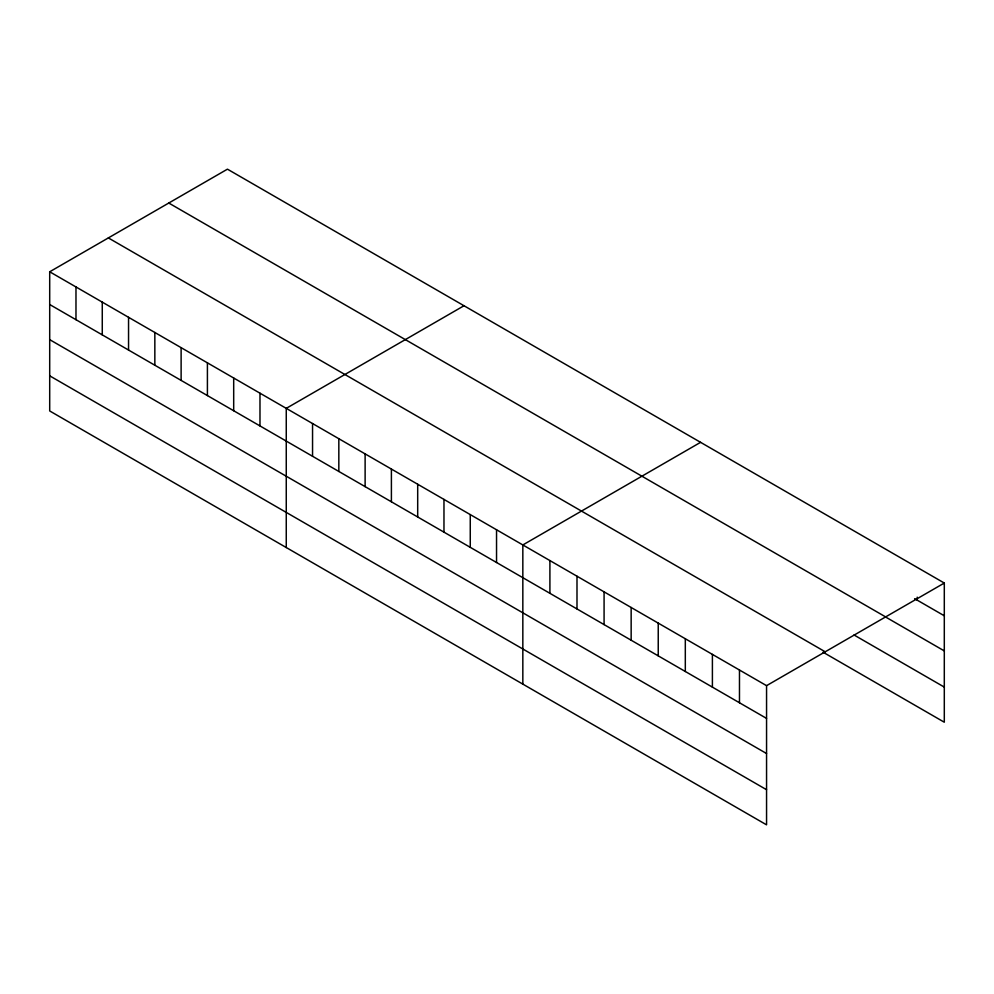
<?xml version="1.0" encoding="UTF-8"?>
<svg xmlns="http://www.w3.org/2000/svg" width="994" height="994" viewBox="0 0 994 994"><rect width="100%" height="100%" fill="white"/><g stroke="black" fill="none" stroke-linecap="round" stroke-linejoin="round"><path stroke-width="1.49" d="M49.7 271.784L766.56 685.661L766.56 824.834L49.7 410.957L49.7 271.784L227.44 169.166L944.3 583.043L944.3 722.216L823.082 652.226M463.999 305.742L286.26 408.36L286.26 547.532M700.571 442.33L522.832 544.948L522.832 684.108M766.56 685.661L944.3 583.043M914.642 598.661L944.3 615.783M168.781 203.037L885.642 616.914M884.983 616.653L944.3 650.908M854.032 634.98L944.3 687.09M108.358 237.926L825.219 651.803M49.7 304.524L766.56 718.401M49.7 339.65L766.56 753.527M49.7 375.831L766.56 789.708M917.214 597.17L917.214 600.152M739.474 670.031L739.474 702.758M712.4 654.387L712.4 687.127M685.313 638.757L685.313 671.497M658.239 623.114L658.239 655.854M631.153 607.483L631.153 640.223M604.079 591.852L604.079 624.592M576.992 576.209L576.992 608.949M549.906 560.579L549.906 593.319M496.54 529.765L496.54 562.505M470.261 514.594L470.261 547.334M443.97 499.423L443.97 532.15M417.691 484.24L417.691 516.979M391.4 469.069L391.4 501.808M365.121 453.885L365.121 486.625M338.83 438.714L338.83 471.454M312.551 423.543L312.551 456.271M259.981 393.189L259.981 425.929M233.689 378.018L233.689 410.746M207.411 362.835L207.411 395.575M181.119 347.664L181.119 380.404M154.84 332.481L154.84 365.22M128.549 317.31L128.549 350.05M102.27 302.139L102.27 334.879M75.979 286.955L75.979 319.695"/></g></svg>
